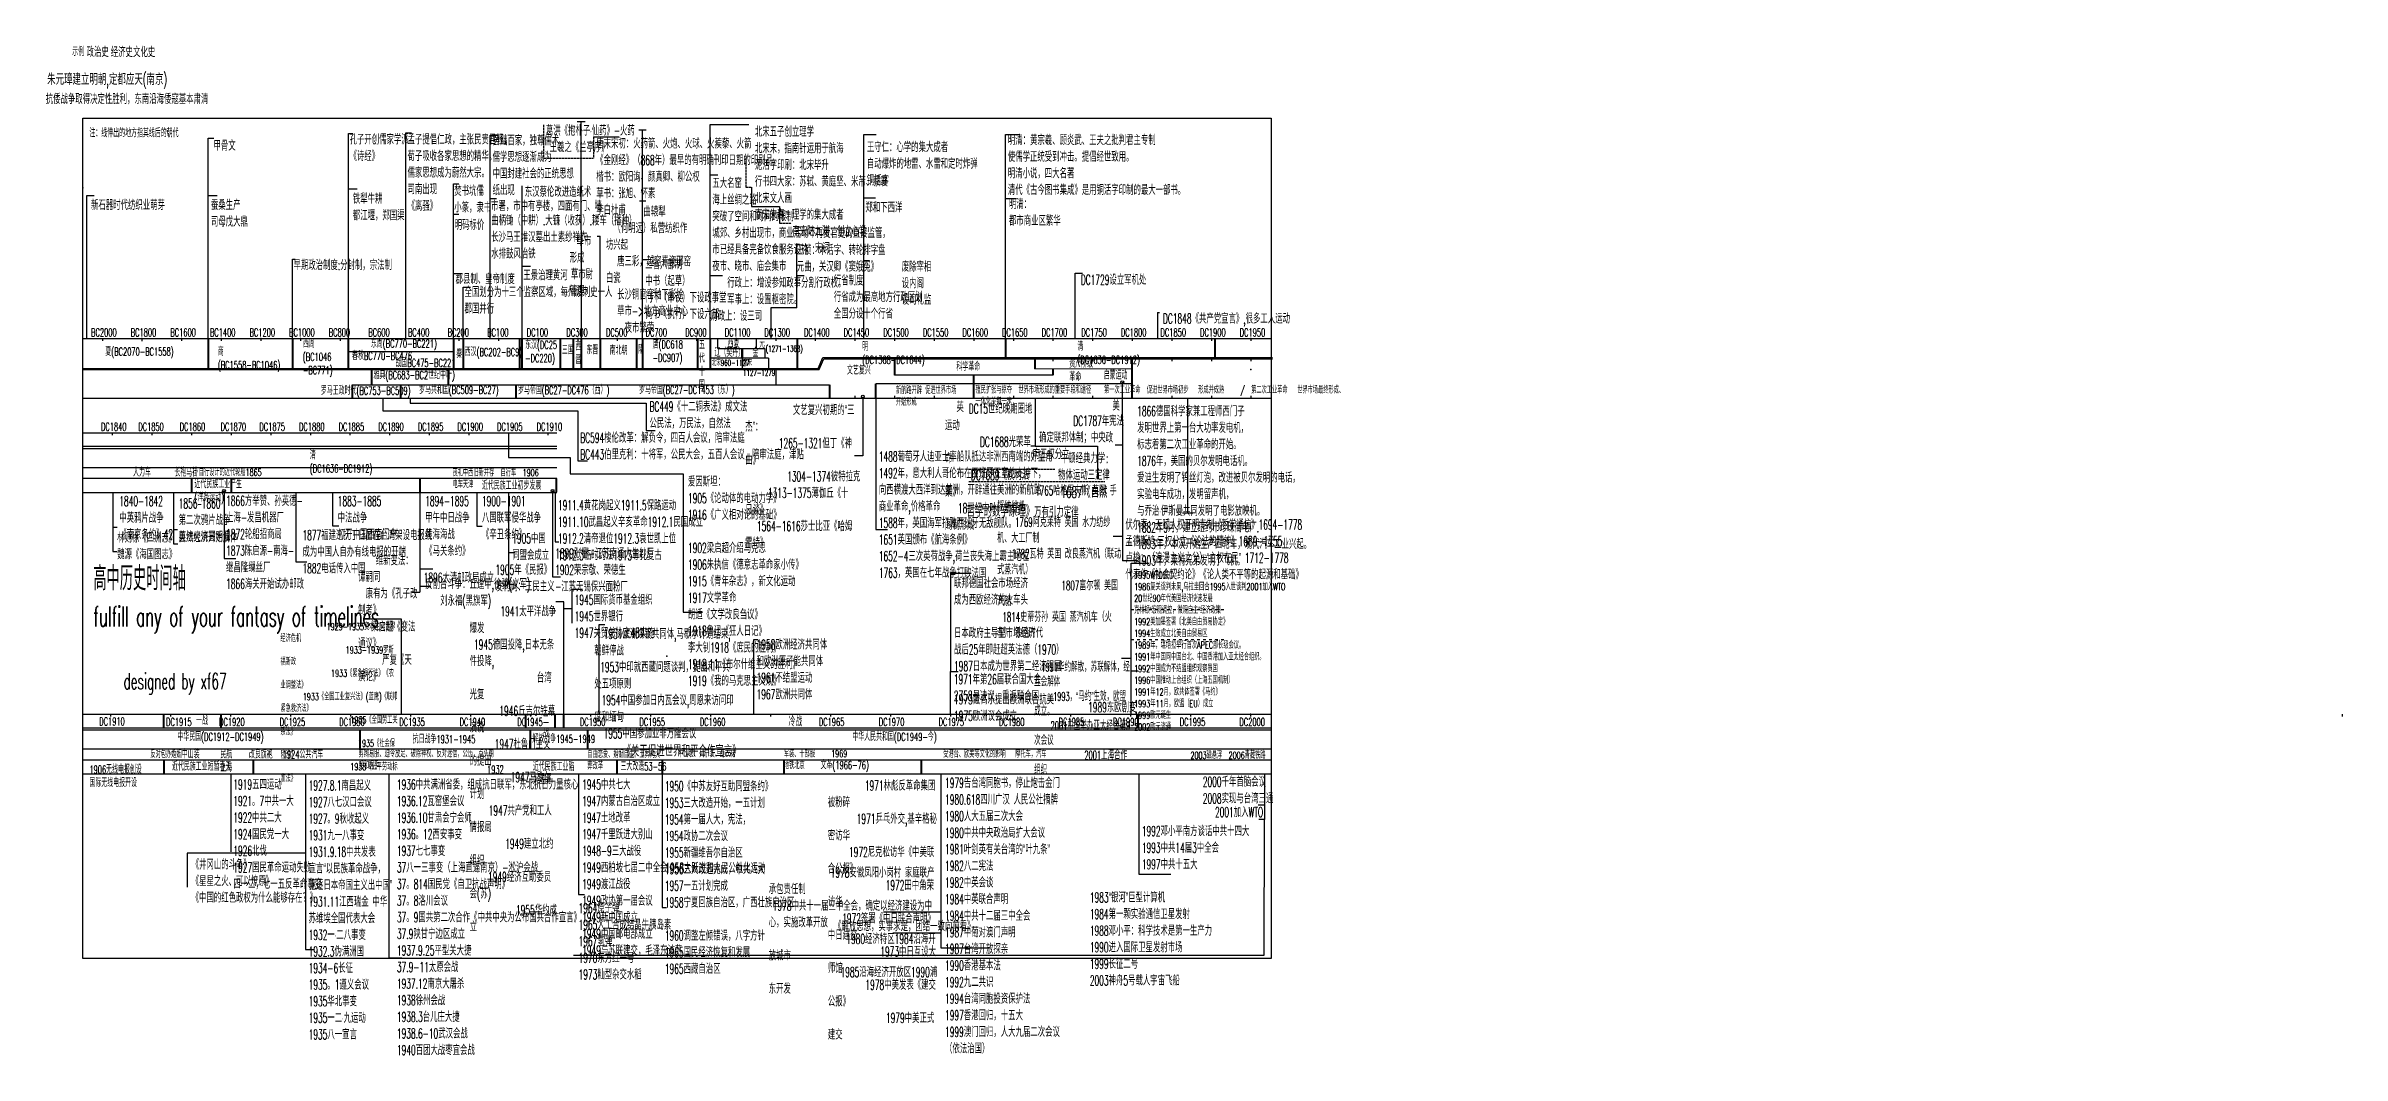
# Model space of a CAD drawing. Header units: inches. Extents: x 627 to 2936, y -83 to 262.
# Drawn here: x 934 to 1508, y -7 to 246 of the extents above; entities that cross this region are included whole.
import ezdxf

# ---------------------------------------------------------------- set-up
doc = ezdxf.new("R2010")
doc.units = ezdxf.units.IN
doc.header["$MEASUREMENT"] = 0
doc.linetypes.add('ACAD_ISO02W100', pattern=[15, 12, -3])
doc.linetypes.add('ACAD_ISO03W100', pattern=[30, 12, -18])
for name, color, linetype in [('time_line', 1, 'Continuous'), ('word_for_text', 4, 'Continuous'), ('word_for_time', 2, 'Continuous'), ('政治', 3, 'Continuous'), ('文化', 4, 'Continuous'), ('经济', 2, 'Continuous'), ('虚线', 4, 'ACAD_ISO02W100')]:
    doc.layers.add(name, color=color, linetype=linetype)
doc.styles.add('HZTXT', font='simplex.shx', dxfattribs={"width": 0.55, "bigfont": 'HZTXT.SHX'})

msp = doc.modelspace()

# ---------------------------------------------------------------- linework, layer by layer
at = {"layer": 'Defpoints', "color": 7}
msp.add_lwpolyline([(942.8, 227.56), (1239.8, 227.56), (1239.8, 17.56), (942.8, 17.56)], close=True, dxfattribs=at)
at = {"layer": 'time_line'}
for p, q in [((942.72, 172.49), (1239.72, 172.49)), ((947.69, 172.49), (947.69, 171.9)), ((957.59, 172.49), (957.59, 171.9)), ((957.59, 172.44), (957.59, 171.85)), ((967.49, 172.49), (967.49, 171.91)), ((974.15, 172.49), (974.15, 165.04)), ((977.39, 172.49), (977.39, 171.9)), ((987.29, 172.49), (987.29, 171.9)), ((995.23, 172.49), (995.23, 165.04)), ((997.19, 172.49), (997.19, 171.9)), ((1007.09, 172.49), (1007.09, 171.9)), ((1009.2, 172.49), (1009.2, 165.04)), ((1016.99, 172.49), (1016.99, 171.9)), ((1026.89, 172.49), (1026.89, 171.9)), ((1035.47, 172.49), (1035.47, 165.04)), ((1036.79, 172.49), (1036.79, 171.9)), ((1037.91, 172.49), (1037.91, 165.04)), ((1046.69, 172.49), (1046.69, 171.9)), ((1051.96, 172.49), (1051.96, 165.04)), ((1052.58, 172.49), (1052.58, 165.04)), ((1056.59, 172.49), (1056.59, 171.9)), ((1062.12, 172.49), (1062.12, 165.1)), ((1065.39, 172.49), (1065.39, 165.04)), ((1066.49, 172.49), (1066.49, 171.9)), ((1067.44, 172.49), (1067.44, 165.04)), ((1072.13, 172.49), (1072.13, 165.04)), ((1076.39, 172.49), (1076.39, 171.9)), ((1081.21, 172.49), (1081.21, 165.04)), ((1082.72, 172.49), (1082.72, 165.04)), ((1086.29, 172.49), (1086.29, 171.9)), ((1096.19, 172.49), (1096.19, 171.9)), ((1096.5, 172.49), (1096.5, 165.04)), ((1099.65, 172.49), (1099.65, 165.04)), ((1101.53, 170.03), (1101.53, 172.49)), ((1106.09, 172.49), (1106.09, 171.9)), ((1111.14, 172.49), (1111.14, 170.03)), ((1115.99, 172.49), (1115.99, 171.9)), ((1121.36, 172.49), (1121.36, 165.04)), ((1125.89, 172.49), (1125.89, 171.9)), ((1135.79, 172.49), (1135.79, 171.9)), ((1145.69, 172.49), (1145.69, 171.9)), ((1155.59, 172.49), (1155.59, 171.9)), ((1165.49, 172.49), (1165.49, 171.9)), ((1173.45, 172.49), (1173.45, 167.77)), ((1175.39, 172.49), (1175.39, 171.9)), ((1185.29, 172.49), (1185.29, 171.9)), ((1195.19, 172.49), (1195.19, 171.9)), ((1205.09, 172.49), (1205.09, 171.9)), ((1214.99, 172.49), (1214.99, 171.9)), ((1224.89, 172.49), (1224.89, 171.9)), ((1225.82, 172.49), (1225.82, 167.77)), ((1234.79, 172.49), (1234.79, 171.9)), ((1009.2, 169.29), (1035.47, 169.29)), ((1114.19, 167.62), (1099.63, 167.62)), ((1101.53, 170.03), (1113.3, 170.03)), ((1107.41, 170.03), (1107.41, 167.62)), ((1107.62, 167.62), (1107.62, 165.04)), ((1107.68, 170.03), (1107.68, 167.62)), ((1113.3, 170.03), (1113.3, 167.62)), ((1114.19, 167.62), (1114.19, 165.04)), ((1126.62, 165.04), (1127.8, 167.77)), ((1126.84, 164.71), (1128.02, 167.43)), ((1127.8, 167.77), (1240.14, 167.77)), ((1128.02, 167.43), (1240.14, 167.43)), ((1185.29, 167.43), (1185.29, 166.85)), ((1195.19, 167.43), (1195.19, 166.85)), ((1205.09, 167.43), (1205.09, 166.85)), ((1214.99, 167.43), (1214.99, 166.85)), ((1224.89, 167.43), (1224.89, 166.84)), ((1234.79, 167.43), (1234.79, 166.85)), ((942.8, 165.04), (1126.62, 165.04)), ((942.8, 164.71), (1126.84, 164.71)), ((1010.15, 160.94), (1056.14, 160.94)), ((1010.15, 160.94), (1010.15, 157.6)), ((1015.04, 164.71), (1015.04, 160.94)), ((1022.25, 160.94), (1022.25, 157.6)), ((1034.18, 164.71), (1034.18, 160.94)), ((1051.08, 160.94), (1051.08, 157.6)), ((1056.14, 160.94), (1129.42, 160.94)), ((1129.42, 160.94), (1129.42, 157.6)), ((942.8, 157.6), (1129.42, 157.6)), ((1129.42, 157.6), (1239.8, 157.6)), ((1135.79, 158.18), (1135.79, 157.59)), ((1145.69, 158.18), (1145.69, 157.59)), ((1155.59, 158.18), (1155.59, 157.59)), ((1165.49, 158.18), (1165.49, 157.59)), ((1175.39, 158.18), (1175.39, 157.59)), ((1185.29, 158.18), (1185.29, 157.59)), ((1195.19, 158.18), (1195.19, 157.59)), ((1205.09, 158.18), (1205.09, 157.6)), ((1214.99, 158.18), (1214.99, 157.59)), ((1224.89, 158.18), (1224.89, 157.59)), ((1234.79, 158.18), (1234.79, 157.59)), ((942.8, 148.93), (1061.25, 148.93)), ((942.8, 145.56), (1061.25, 145.56)), ((942.8, 145.03), (1061.25, 145.03)), ((950.17, 148.93), (950.17, 148.34)), ((960.07, 148.93), (960.07, 148.34)), ((969.97, 148.93), (969.97, 148.34)), ((979.87, 148.93), (979.87, 148.34)), ((989.77, 148.93), (989.77, 148.34)), ((999.67, 148.93), (999.67, 148.34)), ((1009.57, 148.93), (1009.57, 148.34)), ((1019.47, 148.93), (1019.47, 148.34)), ((1029.37, 148.93), (1029.37, 148.34)), ((1039.27, 148.93), (1039.27, 148.34)), ((1049.17, 148.93), (1049.17, 148.34)), ((1059.07, 148.93), (1059.07, 148.34)), ((942.8, 134.03), (1061.25, 134.03)), ((942.8, 78.6), (1239.64, 78.6)), ((942.8, 75.23), (1239.8, 75.23)), ((942.8, 74.7), (1239.8, 74.7)), ((949.71, 78.6), (949.71, 78.01)), ((964.71, 78.6), (964.71, 78.01)), ((977.33, 78.6), (977.33, 75.23)), ((979.71, 78.6), (979.71, 78.01)), ((994.71, 78.6), (994.71, 78.01)), ((1009.71, 78.6), (1009.71, 78.01)), ((1024.71, 78.6), (1024.71, 78.01)), ((1039.71, 78.6), (1039.71, 78.01)), ((1053.47, 78.6), (1053.47, 75.23)), ((1054.71, 78.6), (1054.71, 78.01)), ((1060.81, 78.6), (1060.81, 75.23)), ((1063, 78.6), (1063, 75.23)), ((1068.98, 74.7), (1068.98, 69.92)), ((1069.71, 78.6), (1069.71, 78.01)), ((1084.71, 78.6), (1084.71, 78.01)), ((1099.71, 78.6), (1099.71, 78.01)), ((1114.71, 78.6), (1114.71, 78.01)), ((1129.71, 78.6), (1129.71, 78.01)), ((1144.71, 78.6), (1144.71, 78.01)), ((1159.71, 78.6), (1159.71, 78.01)), ((1174.71, 78.6), (1174.71, 78.01)), ((1189.71, 78.6), (1189.71, 78.01)), ((1204.71, 78.6), (1204.71, 78.01)), ((1206.56, 78.6), (1206.56, 75.23)), ((1219.71, 78.6), (1219.71, 78.01)), ((1234.71, 78.6), (1234.71, 78.01)), ((1507.52, 78.6), (1507.52, 78.01)), ((942.8, 63.7), (1239.8, 63.7)), ((1101.92, 63.7), (1131.24, 63.7))]:
    msp.add_line(p, q, dxfattribs=at)
at = {"layer": 'time_line', "const_width": 0.5}
for points in [[(974.15, 172.49), (974.15, 165.04)], [(995.23, 172.49), (995.23, 165.04)], [(1009.2, 172.49), (1009.2, 165.04)], [(1035.47, 172.49), (1035.47, 165.04)], [(1037.91, 172.49), (1037.91, 165.04)], [(1051.96, 172.49), (1051.96, 165.04)], [(1052.58, 172.49), (1052.58, 165.04)], [(1062.12, 172.49), (1062.12, 165.1)], [(1065.39, 172.49), (1065.39, 165.04)], [(1067.44, 172.49), (1067.44, 165.04)], [(1072.13, 172.49), (1072.13, 165.04)], [(1081.21, 172.49), (1081.21, 165.04)], [(1082.72, 172.49), (1082.72, 165.04)], [(1096.5, 172.49), (1096.5, 165.04)], [(1099.65, 172.49), (1099.65, 165.04)], [(1121.36, 172.49), (1121.36, 165.04)], [(1173.45, 172.49), (1173.45, 167.77)], [(1225.82, 172.49), (1225.82, 167.77)], [(1010.15, 160.94), (1010.15, 157.6)], [(1015.04, 164.71), (1015.04, 161.83), (1015.04, 160.94)], [(1022.25, 160.94), (1022.25, 157.6)], [(1034.18, 164.71), (1034.18, 160.94)], [(1051.08, 160.94), (1051.08, 157.6)], [(1129.5, 157.6), (1129.5, 160.94)], [(963.01, 78.6), (963.01, 75.23)], [(977.33, 78.6), (977.33, 75.23)], [(1012.09, 74.7), (1012.09, 69.92)], [(1053.47, 78.6), (1053.47, 75.23)], [(1054.66, 74.7), (1054.66, 69.92)], [(1060.81, 78.6), (1060.81, 75.23)], [(1063, 78.6), (1063, 75.23)], [(1068.98, 74.7), (1068.98, 69.92)], [(1068.98, 74.7), (1068.98, 69.92)], [(1206.56, 78.6), (1206.56, 75.23)]]:
    msp.add_lwpolyline(points, dxfattribs=at)
at = {"layer": 'time_line', "color": 6}
msp.add_point((942.8, 210.19), dxfattribs=at)
at = {"layer": 'time_line'}
for p in [(957.59, 172.49), (957.59, 172.49), (967.49, 172.49), (967.49, 172.49), (977.39, 172.49), (977.39, 172.49), (987.29, 172.49), (997.19, 172.49), (1007.09, 172.49), (1016.99, 172.49), (1026.89, 172.49), (1036.79, 172.49), (1046.69, 172.49), (1056.59, 172.49), (1066.49, 172.49), (1076.39, 172.49), (1086.29, 172.49), (1096.19, 172.49), (1106.09, 172.49), (1115.99, 172.49), (1125.89, 172.49), (1135.79, 172.49), (1145.69, 172.49), (1155.59, 172.49), (1165.49, 172.49), (1175.39, 172.49), (1185.29, 172.49), (1195.19, 172.49), (1205.09, 172.49), (1214.99, 172.49), (1224.89, 172.49), (1234.79, 172.49), (1234.79, 164.71), (1088.77, 93.07), (1234.71, 78.6)]:
    msp.add_point(p, dxfattribs=at)
at = {"layer": '政治'}
for p, q in [((995.23, 192.09), (995.23, 192.35)), ((995.23, 192.35), (995.88, 192.35)), ((995.23, 172.49), (995.23, 192.09)), ((1082.72, 172.49), (1082.72, 192.23)), ((1082.72, 192.23), (1083.82, 192.23)), ((1099.65, 172.49), (1099.65, 192.24)), ((1138.05, 172.49), (1138.05, 191.96)), ((1138.05, 191.96), (1139.4, 191.96)), ((1035.47, 172.49), (1035.47, 188.74)), ((1035.47, 188.74), (1037.33, 188.74)), ((1037.91, 172.49), (1037.91, 185.36)), ((1037.91, 185.36), (1039.67, 185.36)), ((1099.65, 188.23), (1102.68, 188.23)), ((1121.26, 180.13), (1121.26, 188.26)), ((1121.26, 188.26), (1123.07, 188.26)), ((1190.84, 188.41), (1190.84, 188.82)), ((1190.84, 188.82), (1192.65, 188.82)), ((1190.84, 172.49), (1190.84, 188.41)), ((1112.32, 180.13), (1112.32, 180.13)), ((1121.26, 180.13), (1114.76, 180.13)), ((1114.76, 180.13), (1114.76, 172.49)), ((1211.45, 179), (1211.45, 172.49)), ((1211.45, 179), (1211.92, 179)), ((1017.75, 157.6), (1017.75, 154.46)), ((1024.66, 157.6), (1024.66, 156.32)), ((1024.66, 156.32), (1083.64, 156.32)), ((1083.64, 156.32), (1083.64, 149.99)), ((1180.82, 157.6), (1180.82, 145.62)), ((1202.62, 157.6), (1202.65, 145.86)), ((1017.75, 154.46), (1066.49, 154.46)), ((1066.49, 154.46), (1066.49, 141.92)), ((1083.64, 149.99), (1083.64, 149.47)), ((1083.64, 149.47), (1085.89, 149.47)), ((1180.82, 145.62), (1179.75, 145.62)), ((1202.65, 145.86), (1200.86, 145.86)), ((1066.49, 141.92), (1068.94, 141.92)), ((950.34, 134.03), (950.34, 125.34)), ((965.45, 134.03), (965.45, 124.77)), ((1005.21, 134.03), (1005.21, 125.71)), ((1027.08, 134.03), (1027.08, 111.97)), ((1041.25, 134.03), (1041.25, 125.58)), ((1049.17, 134.03), (1049.17, 116.97)), ((1060.87, 134.03), (1060.87, 121.71)), ((950.34, 125.34), (951.41, 125.34)), ((965.45, 124.77), (966.5, 124.77)), ((1005.21, 125.71), (1006.79, 125.71)), ((1041.25, 125.58), (1042.66, 125.58)), ((1060.87, 121.71), (1061.82, 121.71)), ((1027.08, 114.95), (1030.29, 114.95)), ((1049.17, 118.98), (1050.81, 118.98)), ((1063, 106.71), (1061.04, 106.71)), ((1063, 78.6), (1063, 106.71)), ((1071.83, 78.6), (1071.83, 101)), ((1071.83, 101), (1073.32, 101)), ((1110.53, 78.6), (1110.53, 97.28)), ((1110.53, 97.28), (1111.56, 97.28)), ((1204.88, 92.55), (1202.4, 92.55)), ((1159.71, 78.6), (1159.71, 89.29)), ((1159.71, 89.29), (1161.57, 89.29)), ((1204.87, 78.6), (1204.87, 89.4)), ((1204.87, 89.4), (1206.63, 89.4)), ((979.76, 63.7), (979.76, 48.11)), ((998.46, 63.7), (998.46, 19.8)), ((1019.25, 63.7), (1019.25, 17.7)), ((1066.72, 63.7), (1066.72, 43.4)), ((1118.05, 67.23), (1118.05, 63.7)), ((1118.05, 67.23), (1152.37, 67.23)), ((1152.37, 67.23), (1152.37, 63.7)), ((1157.26, 63.7), (1157.26, 42.82)), ((1238.13, 63.7), (1238.13, 55.87)), ((1238.13, 55.87), (1236.56, 55.87)), ((979.76, 48.11), (979.76, 48.11)), ((979.76, 48.11), (979.76, 44.19)), ((998.46, 47.31), (998.46, 47.31)), ((1066.72, 43.4), (1066.72, 33.53)), ((1066.72, 33.53), (1068.19, 33.53)), ((998.46, 19.8), (1000.63, 19.8)), ((1019.25, 17.7), (1022.58, 17.7))]:
    msp.add_line(p, q, dxfattribs=at)
at = {"layer": '政治', "const_width": 0.5}
for points in [[(1118.05, 67.23), (1118.05, 63.7)], [(1152.37, 67.23), (1152.37, 63.7)]]:
    msp.add_lwpolyline(points, dxfattribs=at)
at = {"layer": '文化'}
for p, q in [((1023.57, 172.49), (1023.57, 223.86)), ((1023.57, 223.86), (1024.96, 223.86)), ((1068.33, 226.66), (1066.39, 226.66)), ((1067.44, 172.49), (1067.36, 226.66)), ((1083.63, 224.6), (1081.8, 224.6)), ((1082.72, 206.81), (1082.72, 224.6)), ((1099.65, 210.5), (1099.65, 226.02)), ((1099.65, 226.02), (1109.29, 226.02)), ((974.15, 208.28), (974.15, 222.58)), ((974.15, 222.58), (975.52, 222.58)), ((1009.2, 209.89), (1009.2, 223.7)), ((1009.2, 223.7), (1010.33, 223.7)), ((1023.57, 222.81), (1023.57, 222.81)), ((1044.61, 207.49), (1044.61, 223.32)), ((1044.61, 223.32), (1046.62, 223.32)), ((1138.05, 207.62), (1138.05, 223.52)), ((1138.05, 223.52), (1141.1, 223.52)), ((1173.45, 207.45), (1173.45, 223.45)), ((1173.45, 223.45), (1176.97, 223.45)), ((1035.47, 203.54), (1035.47, 211.17)), ((1035.47, 211.17), (1036.81, 211.17)), ((1052.58, 199.77), (1052.58, 210.62)), ((1121.26, 188.26), (1121.26, 196.27)), ((1145.72, 163.32), (1145.73, 167.43)), ((1180.79, 164.95), (1180.79, 167.43)), ((1205.09, 167.43), (1205.09, 161.19)), ((1116, 164.71), (1116, 160.94)), ((1185.29, 163.33), (1145.72, 163.32)), ((1165.47, 161.19), (1165.47, 163.33)), ((1180.79, 164.95), (1205.09, 164.96)), ((1185.29, 164.95), (1185.29, 163.33)), ((1202.61, 161.55), (1202.62, 157.6)), ((1137.77, 157.96), (1137.77, 143.16)), ((1049.17, 148.34), (1049.17, 142.77)), ((1180.82, 145.62), (1196.41, 145.62)), ((1196.41, 145.62), (1196.41, 137.33)), ((1049.17, 142.77), (1064.58, 142.77)), ((1064.58, 142.77), (1064.58, 138.68)), ((1064.58, 138.68), (1092.9, 138.68)), ((1092.9, 138.68), (1092.9, 104.08)), ((1137.77, 143.16), (1135.68, 143.16)), ((950.34, 125.34), (950.34, 119.24)), ((1202.69, 122.98), (1202.71, 116.95)), ((950.34, 119.24), (951.38, 119.24)), ((1049.17, 118.98), (1049.17, 111.14)), ((1206.3, 116.95), (1202.71, 116.95)), ((1025.01, 109.07), (1027.08, 109.07)), ((1027.08, 110.57), (1027.08, 109.07)), ((1049.17, 111.14), (1050.61, 111.14)), ((1092.9, 104.08), (1097.73, 104.08)), ((1238.07, 18.41), (1238.13, 52.3)), ((998.46, 49.01), (998.46, 43.85)), ((998.46, 43.85), (968.88, 43.85)), ((968.88, 43.85), (968.88, 35.35)), ((1157.26, 29.18), (1157.29, 20.19)), ((1065.41, 18.41), (1238.07, 18.41)), ((1157.29, 20.19), (1169.38, 20.19))]:
    msp.add_line(p, q, dxfattribs=at)
at = {"layer": '文化', "const_width": 0.5}
for points in [[(1145.73, 167.43), (1145.72, 163.32)], [(1180.79, 167.43), (1180.79, 164.95)], [(1205.09, 167.43), (1205.09, 161.19)], [(1165.47, 163.33), (1165.47, 161.19)], [(1185.29, 164.95), (1185.29, 163.33)]]:
    msp.add_lwpolyline(points, dxfattribs=at)
at = {"layer": '文化'}
for centre, radius in [((1202.61, 161.55), 0.364), ((1137.77, 157.96), 0.367)]:
    msp.add_circle(centre, radius, dxfattribs=at)
at = {"layer": '经济'}
for p, q in [((1099.65, 188.23), (1099.65, 213.38)), ((1099.65, 213.38), (1101.52, 213.38)), ((943.8, 172.49), (943.8, 208.27)), ((943.8, 208.27), (945.6, 208.27)), ((974.15, 172.49), (974.15, 208.28)), ((974.15, 208.28), (976.41, 208.28)), ((1009.2, 172.49), (1009.2, 209.89)), ((1009.2, 209.89), (1011.38, 209.89)), ((1035.47, 188.74), (1035.47, 209.11)), ((1044.61, 172.49), (1044.61, 209.64)), ((1044.61, 207.49), (1046.17, 207.49)), ((1083.5, 206.81), (1081.93, 206.81)), ((1082.72, 192.23), (1082.72, 209.81)), ((1138.05, 191.96), (1138.05, 207.62)), ((1138.05, 207.62), (1140.93, 207.62)), ((1173.45, 172.49), (1173.45, 207.45)), ((1173.45, 207.45), (1176.16, 207.45)), ((1035.47, 203.54), (1036.76, 203.54)), ((1052.58, 172.49), (1052.58, 199.77)), ((1071.38, 198.1), (1072.13, 198.1)), ((1072.13, 172.49), (1072.13, 198.1)), ((1052.58, 190.59), (1054.73, 190.59)), ((1141, 157.6), (1141, 161.19)), ((1205.09, 161.19), (1141, 161.19)), ((1165.47, 161.19), (1165.47, 158.18)), ((1205.09, 161.19), (1205.09, 158.18)), ((1141, 157.6), (1141, 124.72)), ((1218.93, 157.6), (1218.93, 128.94)), ((1202.65, 145.86), (1202.69, 122.98)), ((942.8, 140.25), (1061.25, 140.25)), ((942.8, 137.56), (979.89, 137.56)), ((969.97, 134.03), (969.97, 137.56)), ((978.12, 134.4), (978.12, 117.5)), ((979.89, 137.56), (979.89, 134.03)), ((979.89, 137.56), (1061.25, 137.56)), ((996.03, 134.03), (996.03, 116.69)), ((1027.08, 134.03), (1027.08, 137.56)), ((1060.21, 134.4), (1060.21, 112.96)), ((1061.12, 134.03), (1061.12, 137.56)), ((1217.68, 128.94), (1220.19, 128.94)), ((965.45, 124.77), (965.45, 121.2)), ((965.45, 121.2), (966.51, 121.2)), ((1141, 124.72), (1143.9, 124.72)), ((1202.69, 122.98), (1200.37, 122.98)), ((978.12, 117.5), (981.01, 117.5)), ((996.03, 116.69), (998.81, 116.69)), ((1027.08, 114.95), (1027.08, 110.57)), ((1204.87, 89.4), (1204.87, 116.33)), ((1204.87, 116.33), (1209.26, 116.33)), ((1027.08, 110.57), (1029.78, 110.57)), ((1060.21, 112.96), (1062.24, 112.96)), ((1065.13, 109.18), (1065.13, 109.81)), ((1065.13, 109.81), (1067.6, 109.81)), ((1065.13, 101.33), (1065.13, 109.18)), ((1159.71, 113.81), (1159.71, 89.29)), ((1159.71, 113.81), (1164.85, 113.81)), ((1063, 105.04), (1065.13, 105.04)), ((1022.43, 102.32), (1014.7, 102.32)), ((1022.43, 78.6), (1022.43, 102.32)), ((942.8, 69.92), (1239.8, 69.92)), ((942.8, 67.23), (966.87, 67.23)), ((963.05, 67.23), (963.05, 63.7)), ((963.05, 67.23), (1076.31, 67.23)), ((985.39, 67.23), (985.39, 63.7)), ((1076.31, 67.23), (1076.31, 63.7)), ((1076.31, 67.23), (1239.8, 67.23)), ((1087.65, 67.23), (1087.65, 30.29)), ((1206.74, 63.7), (1206.74, 38.59)), ((1238.13, 52.3), (1236.78, 52.3)), ((1238.13, 55.87), (1238.13, 52.3)), ((1157.26, 46.95), (1157.26, 35.46)), ((1157.26, 35.46), (1157.26, 29.18)), ((1206.74, 38.59), (1214.78, 38.59)), ((1087.65, 30.29), (1088.71, 30.29)), ((1142.95, 29.18), (1157.26, 29.18))]:
    msp.add_line(p, q, dxfattribs=at)
at = {"layer": '经济', "linetype": 'ACAD_ISO03W100', "ltscale": 0.05}
for p, q in [((1204.87, 104.74), (1228.34, 104.74)), ((1204.87, 97.23), (1228.37, 97.23))]:
    msp.add_line(p, q, dxfattribs=at)
at = {"layer": '经济', "const_width": 0.5}
for points in [[(1141, 161.19), (1141, 157.6)], [(1165.47, 161.19), (1165.47, 157.6)], [(1205.09, 161.19), (1205.09, 157.6)], [(969.97, 137.56), (969.97, 134.03)], [(979.89, 137.56), (979.89, 134.03)], [(1027.08, 137.56), (1027.08, 134.03)], [(1061.12, 137.56), (1061.12, 134.03)], [(963.05, 67.23), (963.05, 63.7)], [(985.39, 67.23), (985.39, 63.7)], [(1076.31, 67.23), (1076.31, 63.7)], [(1087.65, 67.23), (1087.65, 63.7)]]:
    msp.add_lwpolyline(points, dxfattribs=at)
at = {"layer": '经济'}
for centre in [(978.12, 134.4), (1060.21, 134.4)]:
    msp.add_circle(centre, 0.367, dxfattribs=at)
at = {"layer": '虚线', "ltscale": 0.05}
for p, q in [((1057.95, 225.89), (1057.95, 217.59)), ((1070.48, 222.89), (1070.48, 217.59)), ((1070.48, 222.89), (1076.89, 222.89)), ((1057.95, 217.59), (1070.38, 217.59)), ((1108.5, 217.64), (1108.5, 210.29)), ((1108.5, 210.29), (1109.97, 210.29)), ((1109.97, 210.29), (1109.97, 205.45)), ((1109.97, 205.45), (1116.94, 205.45)), ((1116.94, 205.45), (1116.94, 201.32)), ((1116.94, 201.32), (1119.98, 201.32)), ((1164.26, 139.84), (1185.73, 139.82)), ((1164.26, 136.77), (1198.25, 136.75))]:
    msp.add_line(p, q, dxfattribs=at)
at = {"layer": '虚线'}
msp.add_line((1157.28, 23.86), (1143.28, 23.86), dxfattribs=at)

# ---------------------------------------------------------------- texts
at = {"layer": 'time_line', "attachment_point": 1, "style": 'HZTXT'}
for s, insert, char_height, width in [('示例', (940.15, 245.13), 2, 7.2906), ('注：线伸出的地方指其线后的朝代', (944.45, 224.82), 2, 21.8431), ('BC2000', (944.87, 175.01), 2, 7.2906), ('BC1800', (954.77, 175.01), 2, 7.2906), ('BC1600', (964.67, 175.01), 2, 7.2906), ('BC1400', (974.57, 175.01), 2, 7.2906), ('BC1200', (984.47, 175.01), 2, 7.2906), ('BC1000', (994.37, 175.01), 2, 7.2906), ('西周(BC1046^J-BC771)', (997.8, 172.23), 2, 9.1846), ('BC800', (1004.27, 175.01), 2, 7.2906), ('BC600', (1014.17, 175.01), 2, 7.2906), ('东周(BC770-BC221)', (1014.81, 172.21), 2, 16.2307), ('BC400', (1024.07, 175.01), 2, 7.2906), ('BC200', (1033.97, 175.01), 2, 7.2906), ('BC100', (1043.87, 175.01), 2, 7.2906), ('东汉(DC25^J-DC220)', (1053.36, 171.89), 2, 8.8863), ('DC100', (1053.77, 175.01), 2, 7.2906), ('DC300', (1063.67, 175.01), 2, 7.2906), ('DC500', (1073.57, 175.01), 2, 7.2906), ('DC700', (1083.47, 175.01), 2, 7.2906), ('唐(DC618^J-DC907)', (1085.23, 172.01), 2, 7.5763), ('DC900', (1093.37, 175.01), 2, 7.2906), ('DC1100', (1103.27, 175.01), 2, 7.2906), ('西夏', (1103.95, 172.23), 2, 7.5763), ('{\\H1.3333x;元 }   ^I', (1111.87, 172.17), 1.5, 7.5763), ('DC1300', (1113.17, 175.01), 2, 7.2906), ('DC1400', (1123.07, 175.01), 2, 7.2906), ('DC1450', (1132.97, 175.01), 2, 7.2906), ('DC1500', (1142.87, 175.01), 2, 7.2906), ('DC1550', (1152.77, 175.01), 2, 7.2906), ('DC1600', (1162.67, 175.01), 2, 7.2906), ('DC1650', (1172.57, 175.01), 2, 7.2906), ('DC1700', (1182.47, 175.01), 2, 7.2906), ('DC1750', (1192.37, 175.01), 2, 7.2906), ('DC1800', (1202.27, 175.01), 2, 7.2906), ('DC1850', (1212.17, 175.01), 2, 7.2906), ('DC1900', (1222.07, 175.01), 2, 7.2906), ('DC1950', (1231.97, 175.01), 2, 7.2906), ('夏(BC2070-BC1558)', (948.42, 170.21), 2, 21.2619), ('商(BC1558-BC1046)', (976.56, 170.2), 2, 16.0517), ('春秋BC770-BC476', (1010.08, 169.14), 2, 16.6185), ('战国BC475-BC221', (1020.92, 167.38), 2, 14.8153), ('秦', (1036.13, 169.63), 2, 7.5763), ('西汉(BC202-BC9)', (1038.26, 170.12), 2, 15.9165), ('三国', (1062.53, 170.56), 2, 7.5763), ('西晋', (1065.92, 171.47), 2, 1.1232), ('东晋', (1068.67, 170.59), 2, 7.5763), ('南北朝', (1074.51, 170.5), 2, 7.5763), ('隋', (1081.61, 170.7), 2, 7.5763), ('五代十国', (1096.81, 171.85), 2, 2.7279), ('{\\H0.75x;北宋960-1127}', (1100.03, 167.17), 2, 9.357), ('辽（契丹）', (1100.69, 169.96), 2, 7.5763), ('南宋1127-1279', (1107.83, 167.2), 1.5, 8.282), ('金', (1110.19, 169.94), 2, 7.5763), ('(1271-1368)', (1113.51, 170.7), 1.5, 7.5763), ('明(DC1368-DC1644)', (1137.62, 171.48), 2, 16.0517), ('清(DC1636-DC1912)', (1191.4, 171.49), 2, 16.0517), ('罗马王政时代(BC753-BC509)', (1002.3, 160.45), 2, 27.7798), ('雅典(BC683-BC2世纪中叶)', (1015.46, 164.36), 2, 19.5338), ('罗马共和国(BC509-BC27)', (1026.86, 160.63), 2, 27.7798), ('罗马帝国(BC27-DC476（西）)', (1051.57, 160.59), 2, 55.332), ('罗马帝国(BC27-DC1453（东）)', (1081.82, 160.64), 2, 55.332), ('DC1840', (947.34, 151.45), 2, 7.2906), ('DC1850', (956.65, 151.45), 2, 7.2906), ('DC1860', (967.01, 151.45), 2, 7.2906), ('DC1870', (977.24, 151.45), 2, 7.2906), ('DC1875', (986.94, 151.45), 2, 7.2906), ('DC1880', (996.84, 151.45), 2, 7.2906), ('DC1885', (1006.74, 151.45), 2, 7.2906), ('DC1890', (1016.64, 151.45), 2, 7.2906), ('DC1895', (1026.54, 151.45), 2, 7.2906), ('DC1900', (1036.44, 151.45), 2, 7.2906), ('DC1905', (1046.34, 151.45), 2, 7.2906), ('DC1910', (1056.24, 151.45), 2, 7.2906), ('清(DC1636-DC1912)', (999.55, 144.32), 2, 16.0517), ('DC1910', (946.9, 77.8), 2, 7.2906), ('DC1915', (963.61, 77.66), 2, 7.2906), ('一战', (971.12, 77.95), 2, 7.2906), ('DC1920', (976.86, 77.66), 2, 7.2906), ('DC1925', (992, 77.66), 2, 7.2906), ('DC1930', (1006.89, 77.66), 2, 12.2906), ('DC1935', (1021.9, 77.66), 2, 7.2906), ('DC1940', (1036.98, 77.66), 2, 2.2906), ('DC1945', (1051.39, 77.66), 2, 7.2906), ('二战', (1057.8, 78.15), 2, 2.2906), ('DC1950', (1067.05, 77.66), 2, 7.2906), ('DC1955', (1081.94, 77.66), 2, 7.2906), ('DC1960', (1097.03, 77.66), 2, 7.2906), ('冷战', (1119.19, 77.89), 2.3, 7.2906), ('DC1965', (1126.77, 77.66), 2, 7.2906), ('DC1970', (1141.76, 77.66), 2, 7.2906), ('DC1975', (1156.7, 77.66), 2, 7.2906), ('DC1980', (1171.79, 77.66), 2, 7.2906), ('DC1985', (1186.72, 77.66), 2, 7.2906), ('DC1990', (1200.31, 77.66), 2, 7.2906), ('DC1995', (1216.99, 77.66), 2, 7.2906), ('DC2000', (1231.89, 77.66), 2, 7.2906), ('中华民国(DC1912-DC1949)', (966.44, 73.95), 2, 39.6672), ('抗日战争1931-1945', (1025.24, 73.35), 2, 39.6672), ('解放战争1945-1949', (1055.16, 73.41), 2, 39.6672), ('中华人民共和国(DC1949-今)', (1135.14, 73.93), 2, 34.6672)]:
    msp.add_mtext(s, dxfattribs=dict(at, insert=insert, char_height=char_height, width=width))
at = {"layer": 'time_line'}
note = msp.add_mtext_dynamic_manual_height_columns('\\P', width=97.1457, gutter_width=3.42, heights=[5.5, 0], dxfattribs=dict(at, insert=(944.01, 226.03), char_height=2.84, attachment_point=1, style='HZTXT'))
at = {"layer": 'time_line', "insert": (945.43, 115.53), "char_height": 5, "attachment_point": 1, "style": 'HZTXT'}
msp.add_mtext_dynamic_manual_height_columns('{\\H1.2x;高中历史时间轴^J}fulfill any of your fantasy of timelines\\P\\P{\\H0.8x;     designed by xf67}', width=100.1485, gutter_width=10, heights=[0], dxfattribs=at)
at = {"layer": 'word_for_text', "insert": (933.53, 233.6), "char_height": 2.8438, "attachment_point": 1, "style": 'HZTXT'}
msp.add_mtext('\\pi-31.105,l31.105;{\\H0.875x;抗倭战争取得决定性胜利，东南沿海倭寇基本肃清}', dxfattribs=at)
at = {"layer": 'word_for_time', "insert": (933.89, 238.73), "char_height": 3.25, "attachment_point": 1, "style": 'HZTXT'}
msp.add_mtext('{\\H0.875x;朱元璋建立明朝,定都应天(南京)}', dxfattribs=at)
at = {"layer": '政治', "attachment_point": 1, "style": 'HZTXT'}
for s, insert, char_height, width in [('{\\H0.875x;政治史}', (943.75, 245.36), 2.8438, 92.558), ('{\\H0.875x;DC1729设立军机处}', (1192.25, 188.42), 2.8438, 21.8829), ('\\pi-31.105,l31.105;{\\H0.875x;DC1848《共产党宣言》,很多工人运动}', (1212.78, 178.73), 2.8438, 45.234), ('{\\H0.875x;英}', (1161.18, 156.66), 2.8438, 21.8829), ('\\pi5.9591;{\\H0.875x;DC15世纪晚期圈地运动\\P\\pi8.7726;DC1688光荣革命\\P\\pi6.4881;DC1689《权利法案》\\P\\pi3.2543;18世纪中叶，责任内阁制形成}', (1158.29, 156.21), 2.8438, 21.8829), ('{\\H0.875x;美}', (1200.16, 156.98), 2.8438, 21.8829), ('\\pi10.174;{\\H0.875x;DC1787年宪法\\P\\pi1.6456;确定联邦体制；中央政府三权分立}', (1180.19, 153.16), 2.8438, 21.8829), ('{\\H0.875x;1840-1842^J中英鸦片战争\\P\\pi-31.105,l31.105,t0;《南京条约》42\\P}', (951.91, 133.09), 2.8438, 14.4273), ('\\pt0;{\\H0.875x;1856—1860^J第二次鸦片战争^J英法火烧圆明园\\P}', (966.76, 132.52), 2.8438, 50.1466), ('\\pt0;{\\H0.875x;1883-1885^J中法战争^J打开中国西南门户\\P}', (1006.51, 133.11), 2.8438, 50.1466), ('{\\H0.875x;1894-1895^J甲午中日战争^J黄海海战\\P\\pt0;《马关条约》\\P\\P反割台斗争：丘逢甲,徐骧(义军)\\P    刘永福(黑旗军)\\P}', (1028.38, 133.11), 2.8438, 50.1466), ('{\\H0.875x;1900-1901\\P八国联军侵华战争^J《辛丑条约》}', (1042.56, 133.11), 2.8438, 50.1466), ('{\\H0.875x;1911.4黄花岗起义1911.5保路运动^J1911.10武昌起义辛亥革命1912.1民国成立\\P1912.2清帝退位1912.3袁世凯上位\\P1912.3临时约法1913尊孔复古}', (1061.57, 132.06), 2.8438, 50.1466), ('{\\H0.875x;1905中国\\P同盟会成立}', (1050.13, 123.78), 2.8438, 50.1466), ('\\pi7.7078;{\\H0.875x;1941太平洋战争爆发\\P\\pi1.0939;1945德国投降,日本无条件投降,\\P\\pi16.797;台湾光复\\P\\pi7.4364;1946丘吉尔铁幕演说\\P\\pi6.2834;1947杜鲁门主义的提出\\P\\pi10.27;1947马歇尔计划\\P\\pi4.7639;1947共产党和工人情报局\\P\\pi8.8912;1949建立北约组织\\P\\pi4.6131;1949经济互助委员会(苏)\\P\\pi11.596;1955华约成立}', (1039.48, 105.55), 2.8438, 21.8829), ('\\pi2.3109;{\\H0.875x;1951欧洲煤钢共同体,马歇尔计划结束,朝鲜停战\\P\\pi1.4637;1953中印就西藏问题谈判，提出和平共处五项原则\\P\\pi1.8113;1954中国参加日内瓦会议,周恩来访问印度和缅甸\\P\\pi8.2795;1955中国参加亚非万隆会议}\\P\\pi7.0166;《关于促进世界和平合作宣言》', (1070.66, 99.93), 2.8438, 35.0681), ('{\\H0.875x;^J1958欧洲经济共同体^J和欧洲原子能共同体^J1961不结盟运动\\P1967欧洲共同体}', (1111.21, 101.4), 2.8438, 21.8829), ('{\\H0.875x;1971年第26届联合国大会2758号决议，重返联合国}', (1160.51, 88.59), 2.8438, 21.8829), ('\\pi1.8144;1991华约解散，苏联解体，经互会解体\\P\\pi4.7376;1993，“马约”生效，欧盟成立。\\P\\pi4.1282;2001中国举办亚太经合第9次会议\\P\\pi12.579;2001上海合作组织', (1180.58, 91.46), 2.2, 24.0653), ('{\\H0.875x;1989东欧剧变}', (1194.08, 81.57), 2.8438, 21.8829), ('文革(1966-76)', (1127.2, 66.88), 2, 34.6672), ('{\\H0.875x;2000千年首脑会议\\P2008实现与台湾三通}', (1222.75, 62.95), 2.8438, 50.1466), ('{\\H0.875x;1919五四运动\\P1921。7中共一大^J1922中共二大^J1924国民党一大\\P1926北伐\\P1927国民革命运动失败\\P四一二，七一五反革命事变}', (980.42, 62.3), 2.8438, 55.1466), ('{\\H0.875x;1927.8.1南昌起义\\P1927八七汉口会议^J1927。9秋收起义\\P1931九一八事变\\P1931.9.18中共发表\\P宣言“以民族革命战争，\\P驱逐日本帝国主义出中国”\\P1931.11江西瑞金 中华\\P苏维埃全国代表大会\\P1932一·二八事变\\P1932.3伪满洲国^J1934-6长征\\P1935。1遵义会议\\P1935华北事变\\P1935一二·九运动\\P1935八一宣言}', (999.24, 62.03), 2.8438, 55.1466), ('{\\H0.875x;1936中共满洲省委，组成抗日联军，东北抗日力量核心\\P1936.12瓦窑堡会议\\P1936.10甘肃会宁会师^J1936。12西安事变\\P1937七七事变\\P37八一三事变（上海直逼南京）-淞沪会战\\P37。814国民党《自卫抗战声明》\\P37。8洛川会议\\P37。9国共第二次合作《中共中央为公布国共合作宣言》\\P37.9陕甘宁边区成立\\P1937.9.25平型关大捷\\P37.9-11太原会战\\P1937.12南京大屠杀\\P1938徐州会战\\P1938.3台儿庄大捷\\P1938.6-10武汉会战\\P1940百团大战枣宜会战}', (1021.31, 62.27), 2.8438, 55.1466), ('{\\H0.875x;1945中共七大\\P1947内蒙古自治区成立\\P1947土地改革\\P1947千里跃进大别山\\P1948-9三大战役\\P1949西柏坡七届二中全会^J1949渡江战役^J1949政协第一届会议^J1949新中国成立\\P1949中国邮电部成立\\P1949与苏联建交，毛泽东访苏}', (1067.62, 62.27), 2.8438, 55.1466), ('{\\H0.875x;1950《中苏友好互助同盟条约》\\P1953三大改造开始，一五计划\\P1954第一届人大，宪法，\\P1954政协二次会议\\P1955新疆维吾尔自治区\\P1956三大改造完成，中共八大\\P1957一五计划完成\\P1958宁夏回族自治区，广西壮族自治区\\P\\P1960调整左倾错误，八字方针\\P1965国民经济恢复和发展\\P1965西藏自治区}', (1088.27, 61.84), 2.8438, 55.1466), ('\\pi9.2442;{\\H0.875x;1971林彪反革命集团被粉碎\\P\\pi7.2132;1971乒乓外交,基辛格秘密访华\\P\\pi5.2874;1972尼克松访华《中美联合公报》\\P\\pi14.447;1972田中角荣访华\\P\\pi3.574;1972签署《中日联合声明》中日建交\\P\\pi13.111;1973中日互设大师馆\\P\\pi9.393;1978中美发表《建交公报》\\P\\pi14.522;1979中美正式建交}', (1129.02, 62), 2.8438, 27.525), ('{\\H0.875x;1979告台湾同胞书，停止炮击金门^J1980.618四川广汉 人民公社摘牌\\P1980人大五届三次大会\\P1980中共中央政治局扩大会议\\P1981叶剑英有关台湾的“叶九条”\\P1982八二宪法\\P1982中英会谈\\P1984中英联合声明\\P1984中共十二届三中全会\\P1987中葡对澳门声明\\P1987台湾开放探亲\\P1990香港基本法^J1992九二共识^J1994台湾同胞投资保护法^J1997香港回归，十五大^J1999澳门回归，人大九届二次会议（依法治国）}', (1158.32, 62.67), 2.8438, 30.6645)]:
    msp.add_mtext(s, dxfattribs=dict(at, insert=insert, char_height=char_height, width=width))
at = {"layer": '政治', "char_height": 2.8438, "attachment_point": 1, "style": 'HZTXT'}
for s, insert in [('\\pi-31.105,l31.105;{\\H0.875x;早期政治制度:分封制，宗法制}', (995.46, 192.09)), ('\\pi-31.105,l31.105;{\\H0.875x;三省六部制^J中书（起草）^J门下（审议）下设政事堂^J尚书（执行）下设六部}', (1083.37, 192.28)), ('\\pi4.8935,l4.2301,t6.3984;{\\H0.875x;废除宰相^J设内阁^J设司礼监}', (1138.37, 191.71)), ('\\pi-31.105,l31.105;{\\H0.875x;郡县制、皇帝制度}', (1035.97, 188.62)), ('\\pi-31.105,l31.105;{\\H0.875x;全国划分为十三个监察区域，每州设刺史一人^J郡国并行}', (1038.21, 185.36)), ('\\pl4.2301,t6.3984;{\\H0.875x;行政上：增设参知政事分割行政权。^J军事上：设置枢密院。\\P\\pi-4.2301;财政上：设三司}', (1099.65, 187.69)), ('\\pi4.8935,l4.2301,t6.3984;{\\H0.875x;行省制度^J行省成为最高地方行政区划^J全国分设十个行省}', (1121.4, 188.26)), ('\\pi-31.105,l31.105;{\\H0.875x;BC449《十二铜表法》成文法^J公民法，万民法，自然法}', (1084.44, 156.72)), ('\\pi-31.105,l31.105;{\\H0.875x;BC594梭伦改革：解负令，四百人会议，陪审法庭^JBC443伯里克利：十将军，公民大会，五百人会议，陪审法庭，津贴}', (1067.14, 148.92))]:
    msp.add_mtext(s, dxfattribs=dict(at, insert=insert))
at = {"layer": '文化', "attachment_point": 1, "style": 'HZTXT'}
for s, insert, char_height, width in [('{\\H0.875x;文化史}', (955.37, 245.32), 2.8438, 126.8387), ('{\\H0.875x;葛洪《抱朴子·仙药》-火药^J 王羲之《兰亭序》}', (1058.54, 225.71), 2.8438, 126.8387), ('{\\H0.875x;北宋五子创立理学^J北宋末，指南针运用于航海^J泥活字印刷：北宋毕升^J行书四大家：苏轼、黄庭坚、米芾、蔡襄^J北宋文人画^J南宋朱熹：理学的集大成者^J          南宋陆九渊：创立心学^J                宋词}', (1110.79, 225.43), 2.84375, 126.8387), ('{\\H0.875x;甲骨文}', (975.48, 221.94), 2.8438, 126.8387), ('{\\H0.875x;孔子开创儒家学派^J《诗经》}', (1009.48, 223.49), 2.8438, 126.8387), ('{\\H0.875x;孟子提倡仁政，主张民贵君轻。^J荀子吸收各家思想的精华。^J儒家思想成为蔚然大宗。^J司南出现^J《离骚》}', (1023.97, 223.49), 2.8438, 126.8387), ('{\\H0.875x;罢黜百家，独尊儒术^J儒学思想逐渐成为^J中国封建社会的正统思想^J纸出现}', (1045.22, 223.26), 2.8438, 126.8387), ('{\\H0.875x;唐末宋初：火药箭、火炮、火球、火蒺藜、火箭^J《金刚经》（868年）最早的有明确刊印日期的印刷品。^J楷书：欧阳询、颜真卿、柳公权\\P草书：张旭、怀素^J李白杜甫}', (1071.13, 222.47), 2.8438, 126.8387), ('{\\H0.875x;王守仁：心学的集大成者^J自动爆炸的地雷、水雷和定时炸弹^J铜活字}', (1138.77, 221.57), 2.8438, 126.8387), ('{\\H0.875x;明清：黄宗羲、顾炎武、王夫之批判君主专制^J使儒学正统受到冲击。提倡经世致用。\\P明清小说，四大名著^J清代《古今图书集成》是用铜活字印制的最大一部书。}', (1174.01, 223.32), 2.8438, 126.8387), ('{\\H0.875x;焚书坑儒^J小篆，隶书}', (1035.64, 210.65), 2.8438, 126.8387), ('{\\H0.875x;东汉蔡伦改进造纸术}', (1053.27, 210.4), 2.8438, 126.8387), ('{\\H0.875x;王祯：木活字、转轮排字盘^J元曲，关汉卿《窦娥冤》}', (1121.26, 195.86), 2.8438, 126.8387), ('科学革命', (1161.15, 166.4), 2, 7.2906), ('资产阶级革命', (1189.39, 167.23), 2, 7.2906), ('文艺复兴', (1133.81, 165.52), 2, 7.2906), ('启蒙运动', (1197.98, 164.3), 2, 7.2906), ('\\pi11.911;{\\H0.875x;文艺复兴初期的“三杰”：\\P\\pi8.384;1265-1321但丁《神曲》\\P\\pi10.473;1304-1374彼特拉克\\fSimSun|b0|i0|c134|p2;\\P\\pi5.6469;\\Fsimplex,hztxt|c134;1313-1375薄伽丘《十日谈》\\P\\pi2.9098;1564-1616莎士比亚《哈姆雷特》}', (1108.38, 155.88), 2.8438, 27.4284), ('\\pi23.524;{\\H0.875x;牛顿经典力学\\fSimSun|b0|i0|c134|p2;:\\P\\pi22.866;\\Fsimplex,hztxt|c134;物体运动三定律\\P\\pi1.2294;}1687《自然哲学的数学原理》{\\H0.875x;万有引力定律}', (1163.71, 143.82), 2.8438, 32.2196), ('{\\H0.875x;爱因斯坦：\\P1905《论动体的电动力学》\\P1916《广义相对论的基础》\\P\\P1902梁启超介绍马克思\\P1906朱执信《德意志革命家小传》\\P1915《青年杂志》，新文化运动\\P1917文学革命^J胡适《文学改良刍议》\\P1918鲁迅《狂人日记》^J李大钊1918《庶民的胜利》^J1918.11《布尔什维主义的胜利》\\P1919《我的马克思主义观》}', (1094.06, 137.98), 2.8438, 126.8387), ('伏尔泰：天赋人权开明专制《哲学通信》1694-1778\\P孟德斯鸠:三权分立《论法的精神》1689-1755\\P卢梭：（浪漫主义之父）“主权在民” 1712-1778 \\P代表作《社会契约论》《论人类不平等的起源和基础》', (1203.41, 127.22), 2.4883, 58.609), ('{\\H0.875x;林则徐《四洲志》\\P魏源《海国图志》}', (951.38, 123.97), 2.8438, 126.8387), ('\\pi4.4035;{\\H0.875x;维新变法：谭嗣同\\P\\pi1.8927;康有为《孔子改制考》\\P\\pi3.2505;梁启超《变法通议》\\P\\pi6.0091;严复《天演论》}', (1011.62, 118.31), 2.8438, 14.9855), ('{\\H0.875x;1905年《民报》\\P发刊词：三民主义}', (1045.94, 115.95), 2.8438, 126.8387), ('{\\H0.875x;《井冈山的斗争》^J《星星之火、可以燎原》^J《中国的红色政权为什么能够存在？》}', (970.01, 42.28), 2.8438, 126.8387), ('{\\H0.875x;1964原子弹  \\P1965人工合成结晶牛胰岛素 \\P1967氢弹\\P1970东方红一号\\P1973籼型杂交水稻}', (1066.72, 31.38), 2.8438, 126.8387), ('{\\H0.875x;1983“银河”巨型计算机\\P1984第一颗实验通信卫星发射\\P1988邓小平：科学技术是第一生产力\\P1990进入国际卫星发射市场\\P1999长征二号\\P2003神舟5号载人宇宙飞船}', (1194.51, 34.04), 2.8438, 126.8387), ('{\\H0.875x;《解放思想，实事求是，团结一致向前看》\\H1.357x; }', (1130.58, 26.86), 2.8438, 126.8387)]:
    msp.add_mtext(s, dxfattribs=dict(at, insert=insert, char_height=char_height, width=width))
at = {"layer": '经济', "attachment_point": 1, "style": 'HZTXT'}
for s, insert, char_height, width in [('{\\H0.875x;经济史}', (949.79, 245.31), 2.8438, 113.5549), ('{\\H0.875x;五大名窑^J海上丝绸之路^J突破了空间和时间的限制^J城郊、乡村出现市，商业活动不再受官吏的直接监管，\\P市已经具备完备饮食服务设施^J夜市、晓市、庙会集市\\P}', (1100.16, 212.58), 2.8438, 51.9098), ('{\\H0.875x;郑和下西洋\\P}', (1138.42, 206.5), 2.8438, 61.6035), ('{\\H0.875x;明清：^J都市商业区繁华\\P}', (1174.29, 207.33), 2.8438, 61.6035), ('{\\H0.875x;          曲辕犁^J  （何明远）私营纺织作坊兴起^J   唐三彩，越窑青瓷邢窑白瓷^J   长沙铜官窑釉下彩绘^J   草市->地方商业中心\\P     夜市繁荣}', (1073.54, 205.48), 2.8438, 21.2986), ('\\pi1.6962;{\\H0.875x;草市形成\\P\\pi0.30606;草市尉管理}', (1064.49, 198.1), 2.8438, 6.8902), ('\\pi-31.105,l31.105;{\\H0.875x;王景治理黄河}', (1052.9, 189.56), 2.8438, 28.2796), ('{\\H0.875x;殖民扩张与掠夺  世界市场形成的重要手段和途径    第一次工业革命  促进世界市场初步   形成并成熟     /  第二次工业革命   世界市场最终形成、一体化关键一步}', (1165.94, 160.52), 2, 81.9193), ('{\\H0.875x;新航路开辟 促进世界市场开始形成}', (1146.03, 160.42), 2, 16.0517), ('{\\H0.875x;1866德国科学家兼工程师西门子^J发明世界上第一台大功率发电机，^J标志着第二次工业革命的开始。\\P1876年，美国的贝尔发明电话机。\\P爱迪生发明了钨丝灯泡，改进被贝尔发明的电话，\\P实验电车成功，发明留声机，\\P与乔治·伊斯曼共同发明了电影放映机。\\P1882年9月，建立纽约市珍珠街电厂.\\P1893年，本茨开始生产四轮车，现代汽车工业兴起。\\P1903年，莱特兄弟发明了飞机。}', (1206.34, 155.57), 2.8438, 41.3065), ('{\\H0.875x;1488葡萄牙人迪亚士率船队抵达非洲西南端的好望角\\P1492年，意大利人哥伦布在西班牙王室的支持下，向西横渡大西洋到达美洲，开辟通往美洲的新航路\\P商业革命,价格革命\\P1588年，英国海军打败西班牙无敌舰队。\\P1651英国颁布《航海条例》\\P1652-4三次英荷战争,荷兰丧失海上霸主地位\\P1763，英国在七年战争打败法国}', (1141.76, 144.24), 2.8438, 42.8189), ('人力车       长袍马褂', (955.37, 140.02), 2, 16.0517), ('{\\H0.875x;自行设计的近代轮船1865}', (971.78, 139.94), 2, 16.0517), ('{\\H0.875x;丧礼中西旧新并存  自行车  1906电车天津}', (1035.22, 139.81), 2, 21.9091), ('近代民族工业产生   (洋务运动)', (970.7, 137.09), 2, 16.0517), ('{\\H0.875x;1866方举赞、孙英德-\\P上海-发昌机器厂 \\P1872轮船招商局\\P1873陈启源-南海-\\P继昌隆缫丝厂\\P1866海关开始试办邮政}', (978.61, 133.16), 2.8438, 42.8189), ('近代民族工业初步发展', (1042.56, 136.74), 2, 16.0517), ('\\pi9.5501;{\\H0.83333x;1765哈格里夫斯 英国 手摇纺纱机\\P\\pi4.429;1769阿克莱特 英国 水力纺纱机、大工厂制\\P\\pi3.6182;1782瓦特 英国 改良蒸汽机（联动式蒸汽机） \\P\\pi16.057;1807富尔顿 美国 汽船\\P\\pi1.2905;1814史蒂芬孙 英国 蒸汽机车（火车） 铁路时代}', (1171.35, 135.67), 2.8438, 31.1187), ('{\\H0.875x;自然经济开始解体}', (966.72, 124.06), 2.8438, 42.8189), ('{\\H0.875x;1877福建巡抚丁日昌在台湾架设电报线^J成为中国人自办有线电报的开端^J1882电话传入中国}', (997.7, 124.6), 2.8438, 42.8189), ('{\\H0.875x;1899张謇-江苏南通大生纱厂  \\P1902荣宗敬、荣德生\\P-江苏无锡保兴面粉厂}', (1060.87, 120.04), 2.8438, 42.8189), ('{\\H0.875x;1896大清邮政局成立}', (1028, 113.97), 2.8438, 42.8189), ('{\\H0.875x;联邦德国社会市场经济\\P成为西欧经济的火车头\\P\\P日本政府主导型市场经济\\P战后25年即赶超英法德（1970）\\P1987日本成为世界第二经济强国\\P\\P1973戴高乐提出欧洲联合抗美\\P1975欧洲议会成立}', (1160.56, 112.6), 2.8438, 42.8189), ('{\\H0.875x;\\P1995WTO成立\\P1986复关谈判未果,乌拉圭回合1995入世谈判2001加入WTO\\P20世纪90年代美国经济快速发展\\P克林顿“宏观调控，微观自主”经济政策\\P1992美加墨签署《北美自由贸易协定》\\P1994生效成立北美自由贸易区\\P1989年，堪培拉举行首次APEC部长级会议。\\P1991年中国同中国台北、中国香港加入亚太经合组织。\\P1992中国成为不结盟组织观察员国\\P1996中国推动上合组织（上海五国机制）\\P1991年12月，欧共体签署《马约》\\P1993年11月，欧盟（EU）成立\\P1999欧元诞生\\P2002欧元流通}', (1205.58, 117.15), 2, 35.737), ('{\\H0.875x;1945国际货币基金组织\\P1945世界银行\\C0;\\P\\C256;1947关贸总协定48实施}', (1065.74, 108.45), 2.8438, 42.8189), ('\\pi11.547;{\\H0.875x;1929-1933资本主义世界经济危机\\P\\pi16.321;1933-1939罗斯福新政\\P\\pi12.652;1933《紧急银行法》《农业调整法》\\P\\pi5.5936;1933《全国工业复兴法》(蓝鹰)《联邦紧急救济法》\\P\\pi17.464;1935《全国劳工关系法》\\P\\pi19.389;1935《社会保险法》\\P\\pi17.464;1938《公平劳动标准法》}', (992.19, 101.36), 2, 29.2541), ('{\\H0.875x;反对包办婚姻}', (959.69, 69.45), 2, 16.0517), ('中山装', (967.54, 69.57), 2, 18.0517), ('民航     改良旗袍   1924公共汽车上海', (977.15, 69.56), 2, 26.1354), ('{\\H0.875x;剪辫易服、迫令放足、破除神权、反对迷信，公历，点头鞠躬和握手}', (1011.74, 69.6), 2, 34.4667), ('{\\H0.875x;自由恋爱、婚姻自主。土葬向火葬改革}', (1068.92, 69.46), 2, 18.4778), ('{\\H0.875x;中山装、列宁装、连衣裙}', (1091.64, 69.6), 2, 16.0517), ('{\\H0.875x;军装、干部服     1969地铁北京}', (1118.02, 69.58), 2, 16.0517), ('{\\H0.875x;受港台、欧美等文化的影响   摩托车，汽车}', (1157.86, 69.52), 2, 24.8948), ('{\\H0.875x;2003磁悬浮  2006青藏铁路}', (1219.65, 69.23), 2, 24.8948), ('1906无线电报创设                                                                                                      {\\H0.875x; }1932国际无线电报开设{\\H1.4374x; }', (944.44, 65.77), 2, 104.493), ('近代民族工业短暂春天', (965.09, 66.51), 2, 27.2444), ('近代民族工业陷入困境', (1055.28, 66.46), 2, 11.0517), ('三大改造53-56', (1077.19, 66.54), 2, 34.6672), ('{\\H0.875x;2001加入WTO }', (1225.79, 55.36), 2.8438, 42.8189), ('{\\H0.875x;1992邓小平南方谈话中共十四大^J1993中共14届3中全会\\P1997中共十五大}', (1207.5, 50.62), 2.8438, 42.8189), ('{\\H0.875x;1958大跃进和人民公社化运动}', (1088.4, 41.41), 2.8438, 42.8189), ('\\pi15.484;{\\H0.875x;1978安徽凤阳小岗村 家庭联产承包责任制\\P\\pi1.0121;1978中共十一届三中全会，确定以经济建设为中心，实施改革开放\\P\\pi19.389;1980经济特区1984沿海开放城市\\P\\pi17.956;1985沿海经济开放区1990浦东开发}', (1114.24, 40.28), 2.8438, 42.8189)]:
    msp.add_mtext(s, dxfattribs=dict(at, insert=insert, char_height=char_height, width=width))
at = {"layer": '经济', "char_height": 2.8438, "attachment_point": 1, "style": 'HZTXT'}
for s, insert in [('\\pi-31.105,l31.105;{\\H0.875x;新石器时代纺织业萌芽}', (944.85, 207.1)), ('\\pi-31.105,l31.105;{\\H0.875x;蚕桑生产^J司母戊大鼎}', (974.82, 207.1)), ('\\pi-31.105,l31.105;{\\H0.875x;铁犁牛耕^J都江堰，郑国渠}', (1010.29, 208.66)), ('\\pi-31.105,l31.105;{\\H0.875x;市署，市中有亭楼，四面有门、墙}', (1044.84, 206.87)), ('\\pi-31.105,l31.105;{\\H0.875x;明码标价}', (1035.74, 202.13)), ('\\pi-31.105,l31.105;{\\H0.875x;曲柄锄（中耕）.大镰（收获）.耧车（播种）\\P长沙马王堆汉墓出土素纱禅衣^J水排鼓风冶铁}', (1044.88, 203.25))]:
    msp.add_mtext(s, dxfattribs=dict(at, insert=insert))

doc.saveas('drawing.dxf')
